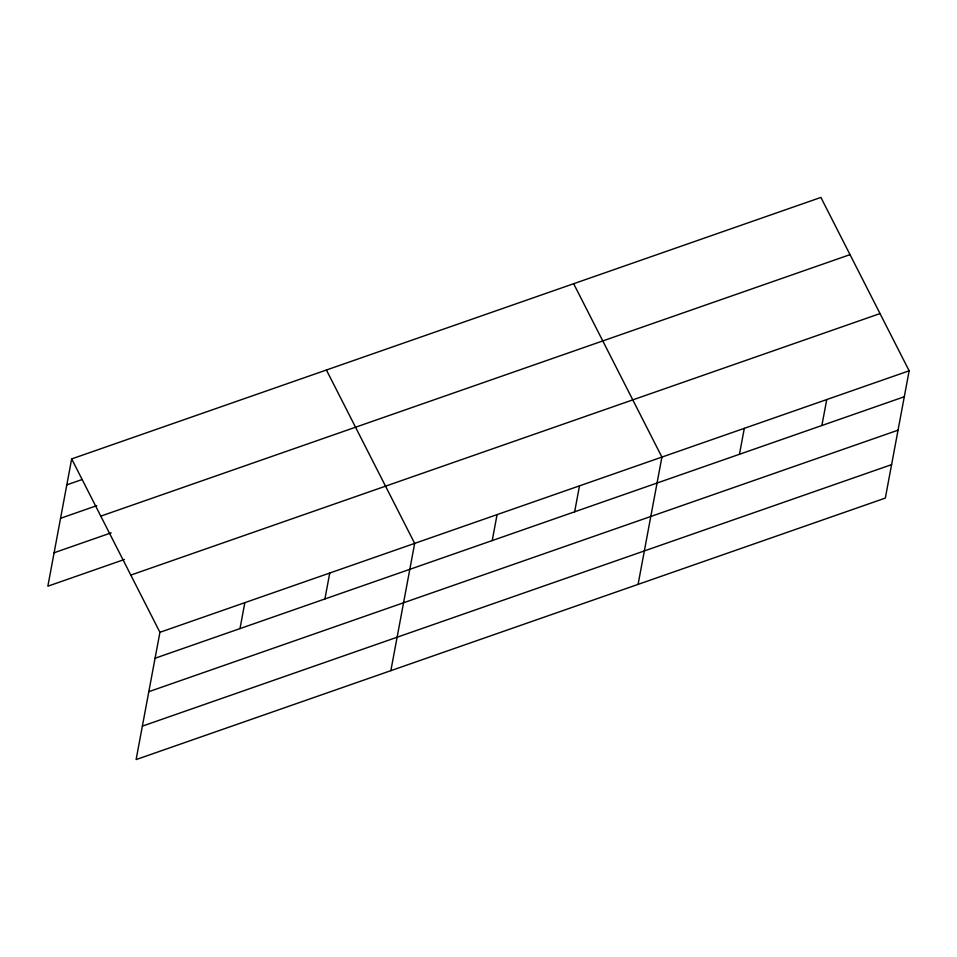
<?xml version="1.0" encoding="UTF-8"?>
<svg xmlns="http://www.w3.org/2000/svg" width="957" height="957" viewBox="0 0 957 957"><rect width="100%" height="100%" fill="white"/><g stroke="black" fill="none" stroke-linecap="round" stroke-linejoin="round"><path stroke-width="1.44" d="M71.667 458.917L159.927 632.302L136.109 759.571L885.333 498.083L909.15 370.802L820.891 197.429L71.667 458.917L47.85 586.198L124.41 559.474M239.992 628.605L244.836 602.659M324.902 598.974L329.758 573.028M390.851 670.666L414.668 543.397L326.409 370.012M492.221 540.573L497.078 514.627M574.643 511.804L579.487 485.857M638.092 584.368L661.909 457.099L573.65 283.715M739.462 454.276L744.319 428.329M821.884 425.506L826.74 399.571M66.811 484.864L82.123 479.517M60.554 518.299L96.753 505.667M100.796 516.134L850.019 254.646M54.106 552.751L111.179 532.834M130.798 575.085L880.021 313.585M159.927 632.302L909.15 370.802M155.07 658.237L904.293 396.748M148.814 691.684L898.037 430.183M142.366 726.136L891.589 464.635"/></g></svg>
